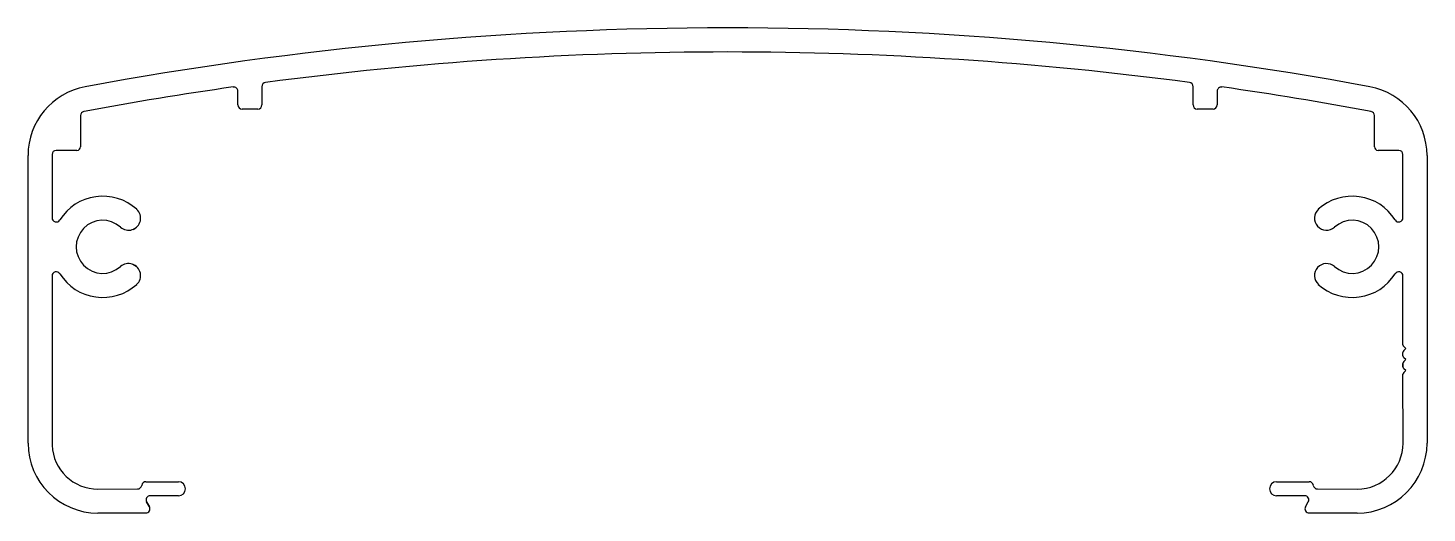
# Model space of a CAD drawing. Extents: x -63 to 64, y 5 to 49.
import ezdxf

# ---------------------------------------------------------------- set-up
doc = ezdxf.new("R2010")
doc.units = 0
doc.layers.get('0').update_dxf_attribs({"linetype": 'CONTINUOUS'})
doc.layers.add('1', color=7, linetype='CONTINUOUS')

msp = doc.modelspace()

# ---------------------------------------------------------------- linework, layer by layer
at = {"color": 7}
for p, q in [((-44.31, 41.98), (-44.31, 43.22)), ((-42.13, 43.63), (-42.13, 41.98)), ((42.4, 41.98), (42.4, 43.63)), ((44.59, 43.22), (44.59, 41.98)), ((-58.59, 41), (-58.59, 38.17)), ((-42.51, 41.6), (-43.93, 41.6)), ((44.21, 41.6), (42.78, 41.6)), ((58.86, 38.17), (58.86, 41)), ((-63.36, 11.24), (-63.36, 37.37)), ((-61.18, 37.46), (-61.18, 31.72)), ((-58.92, 37.84), (-60.8, 37.84)), ((61.07, 37.84), (59.19, 37.84)), ((61.45, 31.72), (61.45, 37.46)), ((63.64, 37.37), (63.64, 11.24)), ((-53.84, 30.66), (-53.55, 30.83)), ((-53.84, 27.49), (-53.55, 27.32)), ((-61.18, 26.43), (-61.18, 11.05)), ((60.75, 26.63), (60.75, 26.63)), ((61.45, 20.18), (61.45, 26.43)), ((61.46, 11.24), (61.45, 17.51)), ((-52.66, 7.74), (-49.71, 7.74)), ((49.98, 7.74), (52.94, 7.74)), ((-57.01, 7.07), (-53.42, 7.08)), ((-49.71, 6.47), (-52.26, 6.47)), ((52.53, 6.47), (49.98, 6.47)), ((53.69, 7.08), (57.29, 7.07)), ((-52.34, 5.47), (-52.59, 5.9)), ((-52.59, 5.9), (-52.34, 5.47)), ((52.61, 5.47), (52.86, 5.9)), ((-52.67, 4.89), (-57.01, 4.89)), ((57.29, 4.89), (52.94, 4.89))]:
    msp.add_line(p, q, dxfattribs=at)
for centre, radius, start, end in [((0.14, -271.71), 320.68, 79.5243, 100.4757), ((0.14, -271.71), 318.49, 82.4341, 97.5659), ((-57.01, 37.37), 6.35, 100.4757, 180), ((0.14, -271.71), 318.49, 98.1016, 100.5683), ((-44.69, 43.22), 0.381, 360, 98.1016), ((-41.75, 43.63), 0.381, 97.5659, 180), ((42.02, 43.63), 0.381, 0, 82.4341), ((44.97, 43.22), 0.381, 81.8984, 180), ((0.14, -271.71), 318.49, 79.4317, 81.8984), ((57.29, 37.37), 6.35, 360, 79.5243), ((-43.93, 41.98), 0.381, 180, 270), ((-42.51, 41.98), 0.381, 270, 360), ((42.78, 41.98), 0.381, 180, 270), ((44.21, 41.98), 0.381, 270, 0), ((-58.21, 41), 0.381, 100.5683, 180), ((58.48, 41), 0.381, 0, 79.4317), ((-58.92, 38.17), 0.328, 270, 0), ((59.19, 38.17), 0.328, 180, 270), ((-60.8, 37.46), 0.381, 90, 180), ((61.07, 37.46), 0.381, 0, 90), ((-56.58, 29.08), 4.6, 47.9261, 147.8803), ((56.85, 29.08), 4.6, 32.1197, 132.0739), ((-54.23, 31.68), 1.09, 227.9261, 47.9261), ((54.51, 31.68), 1.09, 132.0739, 312.0739), ((-60.8, 31.72), 0.381, 180, 327.8803), ((-56.58, 29.08), 2.41, 47.9261, 312.0739), ((56.85, 29.08), 2.41, 227.9261, 132.0739), ((61.07, 31.72), 0.381, 212.1197, 360), ((-60.8, 26.43), 0.381, 32.1197, 180), ((-54.23, 26.47), 1.09, 312.0739, 132.0739), ((54.51, 26.47), 1.09, 47.9261, 227.9261), ((61.07, 26.43), 0.381, 0, 147.8803), ((-56.58, 29.08), 4.6, 212.1197, 312.0739), ((56.85, 29.08), 4.6, 227.9261, 327.8803), ((-57.01, 11.24), 6.35, 180, 270), ((-57.01, 11.24), 4.17, 182.6323, 270), ((57.29, 11.24), 6.35, 270, 0), ((57.29, 11.24), 4.17, 270, 0), ((-52.66, 7.36), 0.381, 90, 172.3377), ((-49.71, 7.1), 0.635, 270, 90), ((49.98, 7.1), 0.635, 90, 270), ((52.94, 7.36), 0.381, 7.6623, 90), ((-53.42, 7.46), 0.381, 270, 352.3377), ((-52.26, 6.09), 0.381, 90, 210), ((52.53, 6.09), 0.381, 330, 90), ((53.69, 7.46), 0.381, 187.6623, 270), ((-52.67, 5.28), 0.381, 270, 30), ((52.94, 5.28), 0.381, 150, 270)]:
    msp.add_arc(centre, radius, start, end, dxfattribs=at)
at = {"layer": '1', "color": 7, "linetype": 'CONTINUOUS'}
for p, q in [((61.45, 19.19), (61.45, 19.48)), ((61.7, 19.84), (61.53, 20.01)), ((61.53, 19.66), (61.7, 19.83)), ((61.45, 18.19), (61.45, 18.48)), ((61.45, 18.48), (61.45, 18.19)), ((61.45, 18.19), (61.45, 18.48)), ((61.45, 18.48), (61.45, 18.19)), ((61.45, 18.19), (61.45, 18.48)), ((61.7, 18.84), (61.53, 19.01)), ((61.53, 18.66), (61.7, 18.83)), ((61.7, 17.84), (61.53, 18.01)), ((61.53, 17.66), (61.7, 17.83)), ((61.45, 17.48), (61.45, 17.48)), ((61.45, 17.48), (61.45, 17.48))]:
    msp.add_line(p, q, dxfattribs=at)
for centre, radius, start, end in [((61.7, 20.19), 0.25, 180, 225), ((61.7, 19.48), 0.25, 135, 180), ((61.7, 19.19), 0.25, 180, 225), ((61.69, 19.84), 0.008, 315, 45), ((61.7, 18.48), 0.25, 135, 180), ((61.7, 18.19), 0.25, 180, 225), ((61.69, 18.84), 0.008, 315, 45), ((61.69, 17.84), 0.008, 315, 45), ((61.7, 17.48), 0.25, 135, 180)]:
    msp.add_arc(centre, radius, start, end, dxfattribs=at)

doc.saveas('drawing.dxf')
